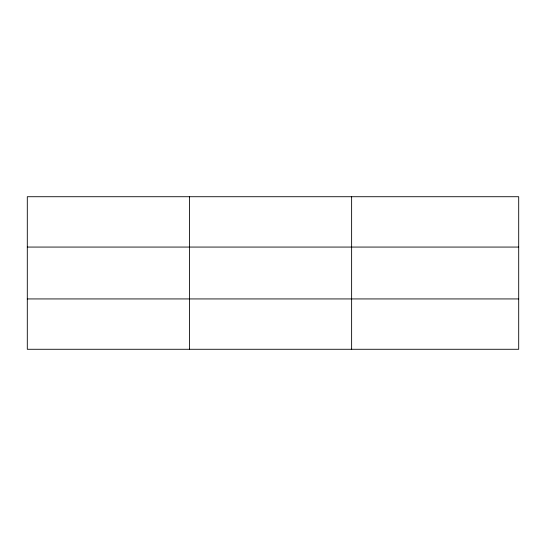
<?xml version="1.0" encoding="UTF-8"?>
<svg xmlns="http://www.w3.org/2000/svg" width="546" height="546" viewBox="0 0 546 546"><rect width="100%" height="100%" fill="white"/><g stroke="black" fill="none" stroke-linecap="round" stroke-linejoin="round"><path stroke-width="0.82" d="M189.462 349.276L189.462 196.724M351.624 349.276L351.624 196.724M518.7 247.065L518.7 196.724L27.3 196.724L27.3 349.276L518.7 349.276L518.7 247.065L27.3 247.065M27.3 298.935L518.7 298.935"/></g></svg>
